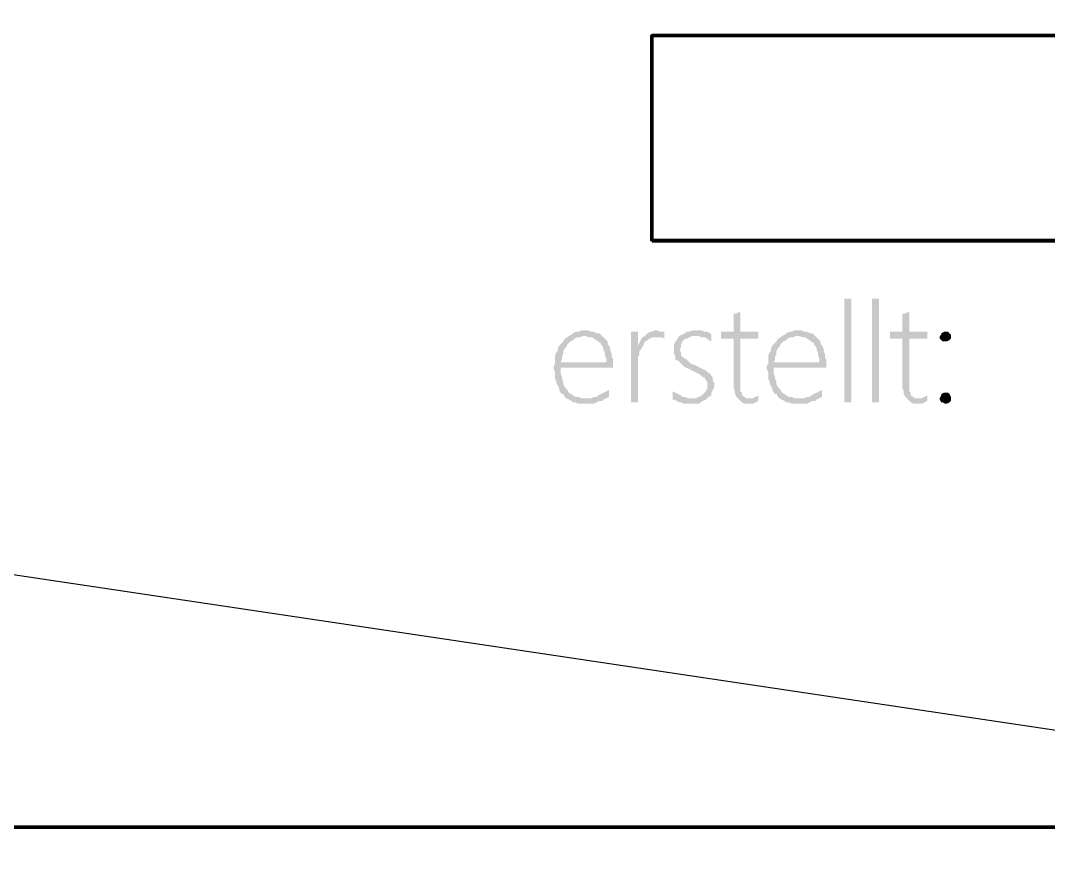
# Model space of a CAD drawing. Header units: metres. Extents: x -47 to 309, y -25 to 105.
# Drawn here: x -9.24 to -1.38, y 93.91 to 100.25 of the extents above; entities that cross this region are included whole.
import ezdxf

# ---------------------------------------------------------------- set-up
doc = ezdxf.new("R2010")
doc.units = ezdxf.units.M
doc.header["$XCLIPFRAME"] = 2
doc.linetypes.add('AUSGEZOGEN', pattern=[0])
doc.layers.add('XR$1$STANDARD_1', color=7, linetype='AUSGEZOGEN', lineweight=25)
picture_1 = doc.add_image_def('image1.png', size_in_pixel=(612, 149))

msp = doc.modelspace()

# ---------------------------------------------------------------- hatches: boundary and pattern name
at = {"layer": 'XR$1$STANDARD_1', "linetype": 'AUSGEZOGEN', "lineweight": 140, "transparency": 33554687}
h = msp.add_hatch(color=7, dxfattribs=at)
h.set_gradient(color2=(0, 0, 0), one_color=1)
h.paths.add_polyline_path([(-2.9439, 97.331), (-2.891, 97.331), (-2.891, 98.1248), (-2.9439, 98.1248)], flags=0)
h = msp.add_hatch(color=7, dxfattribs=at)
h.set_gradient(color2=(0, 0, 0), one_color=1)
h.paths.add_polyline_path([(-2.7322, 97.331), (-2.6793, 97.331), (-2.6793, 98.1248), (-2.7322, 98.1248)], flags=0)
h = msp.add_hatch(color=7, dxfattribs=at)
h.set_gradient(color2=(0, 0, 0), one_color=1)
h.paths.add_polyline_path([(-3.7376, 98.0189), (-3.7588, 98.0189), (-3.7693, 98.0084), (-3.7905, 98.0084), (-3.7905, 97.8708), (-3.8857, 97.8708), (-3.8857, 97.8179), (-3.7905, 97.8179), (-3.7905, 97.4369), (-3.7799, 97.4157), (-3.7799, 97.3945), (-3.7693, 97.3734), (-3.7588, 97.3628), (-3.6635, 97.3628), (-3.6953, 97.3628), (-3.7058, 97.3734), (-3.727, 97.384), (-3.727, 97.4051), (-3.7376, 97.4157), (-3.7376, 97.8179), (-3.6, 97.8179), (-3.6, 97.8708), (-3.7376, 97.8708)], flags=0)
h = msp.add_hatch(color=7, dxfattribs=at)
h.set_gradient(color2=(0, 0, 0), one_color=1)
h.paths.add_polyline_path([(-2.4465, 98.0189), (-2.4676, 98.0189), (-2.4782, 98.0084), (-2.4994, 98.0084), (-2.4994, 97.8708), (-2.5946, 97.8708), (-2.5946, 97.8179), (-2.4994, 97.8179), (-2.4994, 97.4369), (-2.4888, 97.4157), (-2.4888, 97.3945), (-2.4782, 97.3734), (-2.4676, 97.3628), (-2.3724, 97.3628), (-2.4041, 97.3628), (-2.4147, 97.3734), (-2.4359, 97.384), (-2.4359, 97.4051), (-2.4465, 97.4157), (-2.4465, 97.8179), (-2.3089, 97.8179), (-2.3089, 97.8708), (-2.4465, 97.8708)], flags=0)
h = msp.add_hatch(color=7, dxfattribs=at)
h.set_gradient(color2=(0, 0, 0), one_color=1)
h.paths.add_polyline_path([(-4.9229, 97.8814), (-4.9546, 97.8814), (-4.9758, 97.8708), (-4.997, 97.8708), (-5.0181, 97.8602), (-5.0287, 97.8496), (-5.0499, 97.839), (-4.9229, 97.839), (-4.8911, 97.8284), (-4.87, 97.8284), (-4.8594, 97.8179), (-4.8382, 97.8073), (-4.8276, 97.7967), (-4.8065, 97.7861), (-4.8065, 97.7755), (-4.7959, 97.7649), (-4.7853, 97.7438), (-4.7853, 97.7332), (-4.7747, 97.712), (-4.7747, 97.6909), (-4.7641, 97.6697), (-4.7641, 97.638), (-5.1134, 97.638), (-4.7112, 97.638), (-4.7112, 97.6591), (-4.7218, 97.6803), (-4.7218, 97.7014), (-4.7324, 97.7226), (-4.7324, 97.7438), (-4.743, 97.7649), (-4.7535, 97.7755), (-4.7535, 97.7967), (-4.7641, 97.8073), (-4.7747, 97.8179), (-4.7853, 97.8284), (-4.8065, 97.8496), (-4.817, 97.8602), (-4.8382, 97.8602), (-4.8594, 97.8708), (-4.8805, 97.8708), (-4.9017, 97.8814)], flags=0)
h = msp.add_hatch(color=7, dxfattribs=at)
h.set_gradient(color2=(0, 0, 0), one_color=1)
h.paths.add_polyline_path([(-4.5207, 97.8708), (-4.5736, 97.8708), (-4.5736, 97.331), (-4.5207, 97.331), (-4.5207, 97.6803), (-4.5101, 97.7014), (-4.5101, 97.7226), (-4.4996, 97.7332), (-4.5207, 97.7438)], flags=0)
h = msp.add_hatch(color=7, dxfattribs=at)
h.set_gradient(color2=(0, 0, 0), one_color=1)
h.paths.add_polyline_path([(-4.3726, 97.8814), (-4.3937, 97.8814), (-4.4149, 97.8708), (-4.4255, 97.8708), (-4.4466, 97.8602), (-4.4678, 97.839), (-4.3726, 97.8284), (-4.3408, 97.8284), (-4.3196, 97.8179), (-4.3196, 97.8708), (-4.3514, 97.8708)], flags=0)
h = msp.add_hatch(color=7, dxfattribs=at)
h.set_gradient(color2=(0, 0, 0), one_color=1)
h.paths.add_polyline_path([(-4.0762, 97.8814), (-4.108, 97.8814), (-4.1292, 97.8708), (-4.1503, 97.8708), (-4.1609, 97.8602), (-4.1821, 97.8496), (-4.2032, 97.839), (-4.0762, 97.839), (-4.0551, 97.839), (-4.0339, 97.8284), (-4.0127, 97.8284), (-3.9916, 97.8179), (-3.981, 97.8073), (-3.9598, 97.7967), (-3.9598, 97.8496), (-3.9704, 97.8602), (-3.9916, 97.8708), (-4.0127, 97.8708), (-4.0339, 97.8814), (-4.0551, 97.8814)], flags=0)
h = msp.add_hatch(color=7, dxfattribs=at)
h.set_gradient(color2=(0, 0, 0), one_color=1)
h.paths.add_polyline_path([(-3.2931, 97.8814), (-3.3249, 97.8814), (-3.346, 97.8708), (-3.3672, 97.8708), (-3.3883, 97.8602), (-3.3989, 97.8496), (-3.4201, 97.839), (-3.2931, 97.839), (-3.2614, 97.8284), (-3.2402, 97.8284), (-3.2296, 97.8179), (-3.2084, 97.8073), (-3.1979, 97.7967), (-3.1767, 97.7861), (-3.1767, 97.7755), (-3.1661, 97.7649), (-3.1555, 97.7438), (-3.1555, 97.7332), (-3.1449, 97.712), (-3.1449, 97.6909), (-3.1344, 97.6697), (-3.1344, 97.638), (-3.4836, 97.638), (-3.0814, 97.638), (-3.0814, 97.6591), (-3.092, 97.6803), (-3.092, 97.7014), (-3.1026, 97.7226), (-3.1026, 97.7438), (-3.1132, 97.7649), (-3.1238, 97.7755), (-3.1238, 97.7967), (-3.1344, 97.8073), (-3.1449, 97.8179), (-3.1555, 97.8284), (-3.1767, 97.8496), (-3.1873, 97.8602), (-3.2084, 97.8602), (-3.2296, 97.8708), (-3.2508, 97.8708), (-3.2719, 97.8814)], flags=0)
h = msp.add_hatch(color=7, dxfattribs=at)
h.set_gradient(color2=(0, 0, 0), one_color=1)
h.paths.add_polyline_path([(-2.1713, 97.8708), (-2.1819, 97.8708), (-2.2031, 97.8602), (-2.2031, 97.8496), (-2.2136, 97.839), (-2.2136, 97.8179), (-2.2031, 97.8073), (-2.1925, 97.7967), (-2.1607, 97.7967), (-2.1396, 97.8073), (-2.129, 97.8179), (-2.129, 97.8496), (-2.1396, 97.8602), (-2.1501, 97.8708)], flags=0)
h = msp.add_hatch(color=7, dxfattribs=at)
h.set_gradient(color2=(0, 0, 0), one_color=1)
h.paths.add_polyline_path([(-5.0499, 97.839), (-5.0605, 97.8284), (-5.0816, 97.8179), (-5.0922, 97.7967), (-5.1134, 97.7755), (-5.1239, 97.7649), (-5.1345, 97.7438), (-5.1345, 97.7226), (-5.1451, 97.712), (-5.1557, 97.6909), (-5.1557, 97.6274), (-5.1663, 97.6062), (-5.1663, 97.585), (-5.1557, 97.5639), (-5.1557, 97.511), (-5.1451, 97.4898), (-5.1451, 97.4792), (-5.1345, 97.458), (-5.1239, 97.4369), (-5.1239, 97.4263), (-5.1134, 97.4051), (-5.1028, 97.3945), (-5.0922, 97.3945), (-5.0816, 97.3734), (-5.071, 97.3628), (-4.9229, 97.3628), (-4.9546, 97.3628), (-4.9758, 97.3734), (-4.997, 97.3734), (-5.0181, 97.384), (-5.0287, 97.3945), (-5.0499, 97.4051), (-5.0605, 97.4263), (-5.071, 97.4369), (-5.0816, 97.4475), (-5.0922, 97.4686), (-5.0922, 97.4898), (-5.1028, 97.511), (-5.1028, 97.5215), (-5.1134, 97.5533), (-5.1134, 97.5956), (-4.7112, 97.5956), (-4.7112, 97.638), (-5.1134, 97.638), (-5.1028, 97.6591), (-5.1028, 97.6803), (-5.0922, 97.7014), (-5.0922, 97.7226), (-5.0816, 97.7438), (-5.071, 97.7544), (-5.0605, 97.7755), (-5.0499, 97.7861), (-5.0393, 97.7967), (-5.0181, 97.8073), (-5.0075, 97.8179), (-4.9864, 97.8284), (-4.9652, 97.8284), (-4.944, 97.839), (-4.9229, 97.839)], flags=0)
h = msp.add_hatch(color=7, dxfattribs=at)
h.set_gradient(color2=(0, 0, 0), one_color=1)
h.paths.add_polyline_path([(-4.4678, 97.839), (-4.489, 97.8284), (-4.4996, 97.8073), (-4.5101, 97.7861), (-4.5207, 97.7649), (-4.5207, 97.7438), (-4.4996, 97.7332), (-4.489, 97.7544), (-4.4784, 97.7649), (-4.4784, 97.7755), (-4.4678, 97.7967), (-4.4466, 97.8073), (-4.4361, 97.8179), (-4.4149, 97.8284), (-4.3726, 97.8284)], flags=0)
h = msp.add_hatch(color=7, dxfattribs=at)
h.set_gradient(color2=(0, 0, 0), one_color=1)
h.paths.add_polyline_path([(-4.2032, 97.839), (-4.2138, 97.8284), (-4.2244, 97.8073), (-4.235, 97.7967), (-4.2456, 97.7755), (-4.2456, 97.7014), (-4.235, 97.6803), (-4.235, 97.6591), (-4.2138, 97.6485), (-4.2032, 97.638), (-4.1927, 97.6274), (-4.1715, 97.6062), (-4.1503, 97.5956), (-4.1292, 97.585), (-4.108, 97.5745), (-4.0868, 97.5639), (-4.0657, 97.5533), (-4.0445, 97.5427), (-4.0339, 97.5321), (-4.0233, 97.5215), (-4.0127, 97.5215), (-4.0022, 97.5004), (-3.9916, 97.4898), (-3.9916, 97.4369), (-4.0022, 97.4157), (-4.0127, 97.4051), (-4.0233, 97.3945), (-4.0339, 97.384), (-4.0551, 97.3734), (-4.0762, 97.3628), (-4.1186, 97.3628), (-3.9916, 97.3628), (-3.981, 97.3734), (-3.9598, 97.384), (-3.9598, 97.4051), (-3.9492, 97.4263), (-3.9387, 97.4475), (-3.9387, 97.4792), (-3.9492, 97.5004), (-3.9492, 97.5215), (-3.9598, 97.5321), (-3.9704, 97.5533), (-3.981, 97.5533), (-3.9916, 97.5639), (-4.0022, 97.5745), (-4.0233, 97.585), (-4.0445, 97.5956), (-4.0657, 97.6062), (-4.0868, 97.6168), (-4.1186, 97.6274), (-4.1397, 97.6485), (-4.1503, 97.6591), (-4.1715, 97.6697), (-4.1821, 97.6803), (-4.1927, 97.6909), (-4.1927, 97.712), (-4.2032, 97.7332), (-4.1927, 97.7544), (-4.1927, 97.7755), (-4.1821, 97.7967), (-4.1715, 97.8073), (-4.1609, 97.8179), (-4.1397, 97.8179), (-4.1292, 97.8284), (-4.108, 97.839), (-4.0762, 97.839)], flags=0)
h = msp.add_hatch(color=7, dxfattribs=at)
h.set_gradient(color2=(0, 0, 0), one_color=1)
h.paths.add_polyline_path([(-3.4201, 97.839), (-3.4307, 97.8284), (-3.4518, 97.8179), (-3.4624, 97.7967), (-3.4836, 97.7755), (-3.4942, 97.7649), (-3.5048, 97.7438), (-3.5048, 97.7226), (-3.5153, 97.712), (-3.5259, 97.6909), (-3.5259, 97.6274), (-3.5365, 97.6062), (-3.5365, 97.585), (-3.5259, 97.5639), (-3.5259, 97.511), (-3.5153, 97.4898), (-3.5153, 97.4792), (-3.5048, 97.458), (-3.4942, 97.4369), (-3.4942, 97.4263), (-3.4836, 97.4051), (-3.473, 97.3945), (-3.4624, 97.3945), (-3.4518, 97.3734), (-3.4413, 97.3628), (-3.2931, 97.3628), (-3.3249, 97.3628), (-3.346, 97.3734), (-3.3672, 97.3734), (-3.3883, 97.384), (-3.3989, 97.3945), (-3.4201, 97.4051), (-3.4307, 97.4263), (-3.4413, 97.4369), (-3.4518, 97.4475), (-3.4624, 97.4686), (-3.4624, 97.4898), (-3.473, 97.511), (-3.473, 97.5215), (-3.4836, 97.5533), (-3.4836, 97.5956), (-3.0814, 97.5956), (-3.0814, 97.638), (-3.4836, 97.638), (-3.473, 97.6591), (-3.473, 97.6803), (-3.4624, 97.7014), (-3.4624, 97.7226), (-3.4518, 97.7438), (-3.4413, 97.7544), (-3.4307, 97.7755), (-3.4201, 97.7861), (-3.4095, 97.7967), (-3.3883, 97.8073), (-3.3778, 97.8179), (-3.3566, 97.8284), (-3.3354, 97.8284), (-3.3143, 97.839), (-3.2931, 97.839)], flags=0)
h = msp.add_hatch(color=7, dxfattribs=at)
h.set_gradient(color2=(0, 0, 0), one_color=1)
h.paths.add_polyline_path([(-4.743, 97.4263), (-4.7641, 97.4157), (-4.7853, 97.4051), (-4.8065, 97.3945), (-4.8276, 97.384), (-4.8382, 97.3734), (-4.8594, 97.3734), (-4.8805, 97.3628), (-5.071, 97.3628), (-5.0499, 97.3522), (-5.0287, 97.3416), (-5.0181, 97.331), (-4.997, 97.331), (-4.9758, 97.3205), (-4.8594, 97.3205), (-4.8382, 97.331), (-4.817, 97.3416), (-4.7959, 97.3416), (-4.7853, 97.3522), (-4.7641, 97.3628), (-4.743, 97.3734)], flags=0)
h = msp.add_hatch(color=7, dxfattribs=at)
h.set_gradient(color2=(0, 0, 0), one_color=1)
h.paths.add_polyline_path([(-4.2561, 97.4157), (-4.2561, 97.3522), (-4.2456, 97.3522), (-4.2244, 97.3416), (-4.2032, 97.331), (-4.1927, 97.331), (-4.1715, 97.3205), (-4.0551, 97.3205), (-4.0445, 97.331), (-4.0233, 97.3416), (-4.0022, 97.3522), (-3.9916, 97.3628), (-4.1186, 97.3628), (-4.1397, 97.3628), (-4.1609, 97.3734), (-4.1821, 97.3734), (-4.1927, 97.384), (-4.2138, 97.3945), (-4.235, 97.4051)], flags=0)
h = msp.add_hatch(color=7, dxfattribs=at)
h.set_gradient(color2=(0, 0, 0), one_color=1)
h.paths.add_polyline_path([(-3.6, 97.384), (-3.6212, 97.3734), (-3.6423, 97.3628), (-3.7588, 97.3628), (-3.7482, 97.3522), (-3.7376, 97.3416), (-3.727, 97.331), (-3.7058, 97.3205), (-3.6423, 97.3205), (-3.6212, 97.331), (-3.6, 97.3416)], flags=0)
h = msp.add_hatch(color=7, dxfattribs=at)
h.set_gradient(color2=(0, 0, 0), one_color=1)
h.paths.add_polyline_path([(-3.1132, 97.4263), (-3.1344, 97.4157), (-3.1555, 97.4051), (-3.1767, 97.3945), (-3.1979, 97.384), (-3.2084, 97.3734), (-3.2296, 97.3734), (-3.2508, 97.3628), (-3.4413, 97.3628), (-3.4201, 97.3522), (-3.3989, 97.3416), (-3.3883, 97.331), (-3.3672, 97.331), (-3.346, 97.3205), (-3.2296, 97.3205), (-3.2084, 97.331), (-3.1873, 97.3416), (-3.1661, 97.3416), (-3.1555, 97.3522), (-3.1344, 97.3628), (-3.1132, 97.3734)], flags=0)
h = msp.add_hatch(color=7, dxfattribs=at)
h.set_gradient(color2=(0, 0, 0), one_color=1)
h.paths.add_polyline_path([(-2.3089, 97.384), (-2.3301, 97.3734), (-2.3512, 97.3628), (-2.4676, 97.3628), (-2.4571, 97.3522), (-2.4465, 97.3416), (-2.4359, 97.331), (-2.4147, 97.3205), (-2.3512, 97.3205), (-2.3301, 97.331), (-2.3089, 97.3416)], flags=0)
h = msp.add_hatch(color=7, dxfattribs=at)
h.set_gradient(color2=(0, 0, 0), one_color=1)
h.paths.add_polyline_path([(-2.1713, 97.4051), (-2.1819, 97.4051), (-2.2031, 97.3945), (-2.2031, 97.384), (-2.2136, 97.3628), (-2.2136, 97.3522), (-2.2031, 97.331), (-2.1925, 97.331), (-2.1713, 97.3205), (-2.1607, 97.3205), (-2.1396, 97.331), (-2.129, 97.3416), (-2.129, 97.3734), (-2.1396, 97.3945), (-2.1501, 97.4051)], flags=0)

# ---------------------------------------------------------------- linework, layer by layer
at = {"layer": 'XR$1$STANDARD_1', "color": 7, "linetype": 'AUSGEZOGEN', "lineweight": -3, "transparency": 33554687}
msp.add_line((27.1963, 90.558), (-25.8347, 98.4846), dxfattribs=at)
at = {"layer": 'XR$1$STANDARD_1', "color": 7, "linetype": 'AUSGEZOGEN', "lineweight": 200, "transparency": 33554687}
msp.add_lwpolyline([(-43.1801, 94.0821), (5.5754, 94.0821), (5.5754, 102.8342), (27.2069, 102.8342), (27.2069, 1.4604), (-43.1801, 1.4604), (-43.1801, 94.0821)], close=True, dxfattribs=at)
at = {"layer": 'XR$1$STANDARD_1', "color": 7, "linetype": 'AUSGEZOGEN', "lineweight": 35, "transparency": 33554687}
msp.add_lwpolyline([(-43.1801, 94.0821), (5.5754, 94.0821), (5.5754, 102.8342), (-43.1801, 102.8342), (-43.1801, 94.0821)], close=True, dxfattribs=at)
at = {"layer": 'XR$1$STANDARD_1', "color": 7, "linetype": 'AUSGEZOGEN', "lineweight": 140, "transparency": 33554687}
for points in [[(-43.1801, 102.8342), (5.5754, 102.8342), (5.5754, 94.0821), (-43.1801, 94.0821), (-43.1801, 102.8342)], [(-4.4149, 98.5692), (-4.4149, 100.1355), (2.0513, 100.1355), (2.0513, 98.5692), (-4.4149, 98.5692)]]:
    msp.add_lwpolyline(points, close=True, dxfattribs=at)

# ---------------------------------------------------------------- pictures from other files: only their frames are drawn
at = {"layer": 'XR$1$STANDARD_1', "color": 7, "linetype": 'AUSGEZOGEN', "lineweight": 200, "transparency": 33554687}
image = msp.add_image(picture_1, insert=(-4.4133, 98.5627), size_in_units=(2.5908, 0.6308), dxfattribs=at)
image.set_boundary_path([(-0.5, 148.5), (-0.5, -224), (1529.5, -224), (1529.5, 148.5), (-0.5, 148.5)])

doc.saveas('drawing.dxf')
